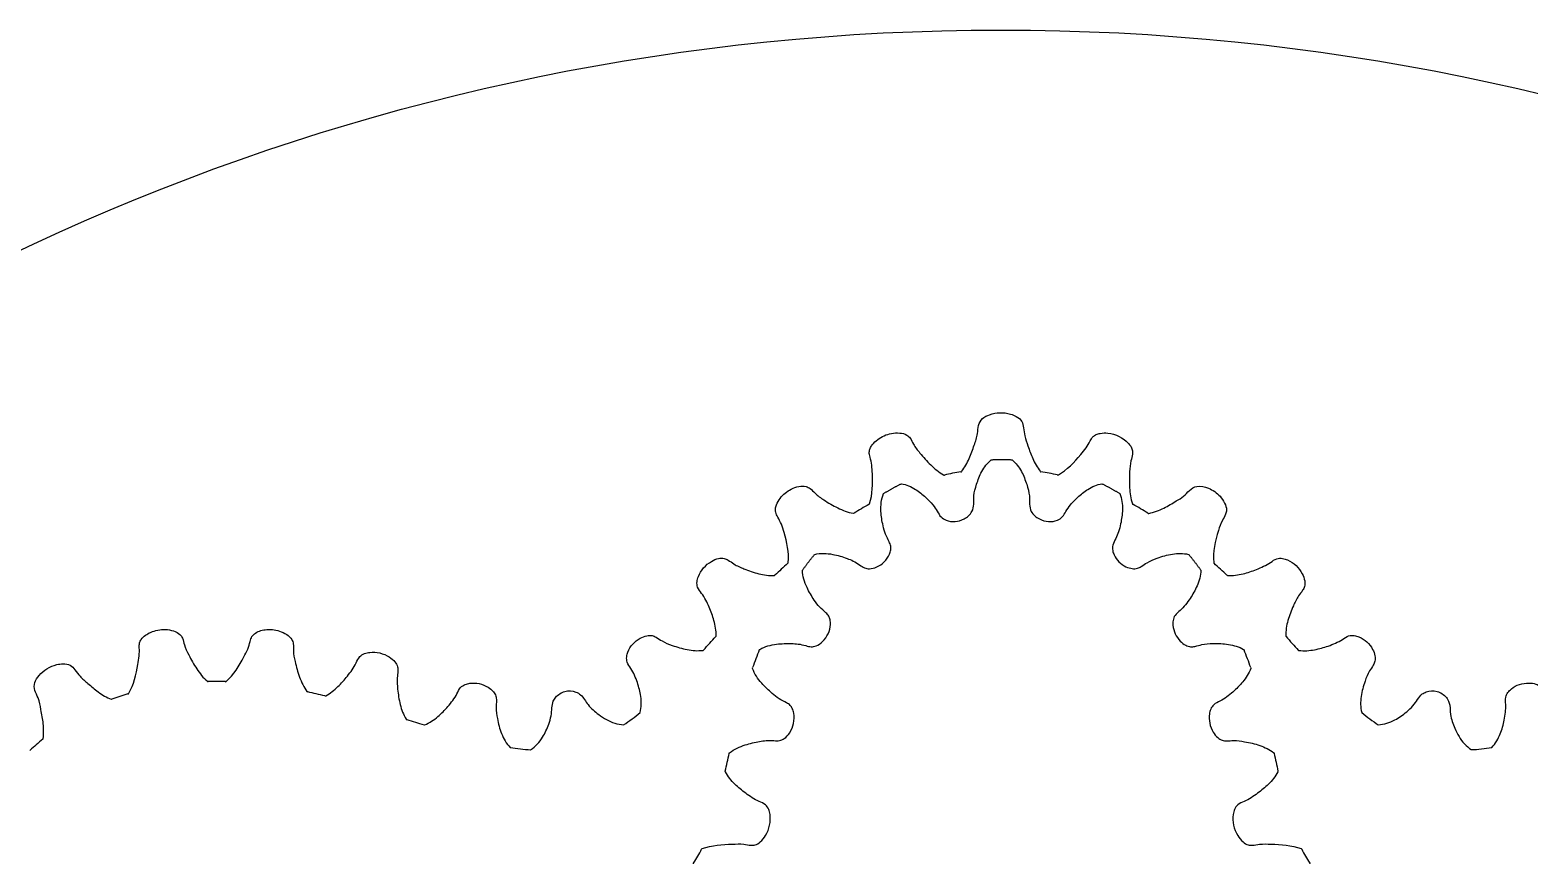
# Model space of a CAD drawing. Header units: inches. Extents: x -3 to 3, y -3 to 3.
# Drawn here: x -1.273 to 0.694, y 1.909 to 3 of the extents above; entities that cross this region are included whole.
import ezdxf

# ---------------------------------------------------------------- set-up
doc = ezdxf.new("R2010")
doc.units = ezdxf.units.IN
doc.header["$LTSCALE"] = 0.03937
doc.header["$MEASUREMENT"] = 0
doc.layers.add('thingiverse', color=18, linetype='Continuous', true_color=0x000000)

msp = doc.modelspace()

# ---------------------------------------------------------------- linework, layer by layer
at = {"layer": 'thingiverse'}
for points in [[(-0.0524, 2.4212), (-0.0518, 2.4213), (-0.0514, 2.4218)], [(0.0515, 2.4218), (0.0519, 2.4213), (0.0525, 2.4212)], [(-0.0752, 2.4171), (-0.0747, 2.4168), (-0.0741, 2.4169)], [(0.0742, 2.4169), (0.0748, 2.4168), (0.0753, 2.4171)], [(-0.173, 2.3784), (-0.1725, 2.3786), (-0.1723, 2.3792)], [(0.1724, 2.3791), (0.1726, 2.3786), (0.1731, 2.3783)], [(-0.1936, 2.3668), (-0.1931, 2.3667), (-0.1926, 2.367)], [(0.1927, 2.3669), (0.1932, 2.3666), (0.1937, 2.3667)], [(-0.2793, 2.3013), (-0.2788, 2.3017), (-0.2788, 2.3022)], [(0.2789, 2.3021), (0.2789, 2.3016), (0.2794, 2.3012)], [(-0.2972, 2.2852), (-0.2967, 2.2852), (-0.2963, 2.2856)], [(0.2964, 2.2855), (0.2968, 2.2851), (0.2973, 2.2851)], [(-0.3737, 2.2053), (-0.3733, 2.2057), (-0.3733, 2.2062)], [(0.3734, 2.2061), (0.3734, 2.2056), (0.3738, 2.2052)], [(-0.3906, 2.1872), (-0.3901, 2.1872), (-0.3897, 2.1876)], [(-0.3168, 2.1878), (-0.3166, 2.1883), (-0.3161, 2.1885)], [(0.3181, 2.1885), (0.3185, 2.1883), (0.3187, 2.1878)], [(0.3898, 2.1875), (0.3902, 2.1871), (0.3907, 2.1871)], [(-0.3255, 2.1635), (-0.3257, 2.164), (-0.3255, 2.1645)], [(0.3275, 2.1645), (0.3277, 2.164), (0.3275, 2.1635)], [(-1.0402, 2.1466), (-1.0398, 2.1462), (-1.0392, 2.1462)], [(-1.0166, 2.1461), (-1.016, 2.1461), (-1.0156, 2.1465)], [(-1.1442, 2.1302), (-1.1436, 2.1304), (-1.1433, 2.1309)], [(-0.9096, 2.1331), (-0.9092, 2.1327), (-0.9087, 2.1326)], [(-0.8861, 2.1275), (-0.8855, 2.1274), (-0.885, 2.1276)], [(-1.1663, 2.1231), (-1.1657, 2.1229), (-1.1652, 2.1231)], [(-0.7797, 2.0972), (-0.7794, 2.0968), (-0.7789, 2.0966)], [(-0.7562, 2.0894), (-0.7557, 2.0892), (-0.7551, 2.0894)], [(-1.256, 2.0707), (-1.2555, 2.0711), (-1.2554, 2.0716)], [(-0.3562, 2.0522), (-0.3561, 2.0527), (-0.3557, 2.0531)], [(0.3576, 2.0531), (0.3581, 2.0527), (0.3582, 2.0522)], [(-0.3611, 2.0278), (-0.3614, 2.0283), (-0.3613, 2.0289)], [(0.3632, 2.0289), (0.3634, 2.0283), (0.3631, 2.0278)], [(-0.3923, 1.9268), (-0.392, 1.9273), (-0.3914, 1.9275)], [(0.3934, 1.9275), (0.3939, 1.9273), (0.3942, 1.9268)], [(-0.403, 1.9075), (-0.4031, 1.9081), (-0.4028, 1.9086)], [(0.4047, 1.9086), (0.405, 1.9081), (0.4049, 1.9075)]]:
    msp.add_lwpolyline(points, dxfattribs=at)
at = {"layer": 'thingiverse', "color": 1, "true_color": 0xff0000}
msp.add_circle((0, 0), 3, dxfattribs=at)
at = {"layer": 'thingiverse'}
for centre, radius, start, end in [((0.002, 2.089), 0.3366, 99.2964, 103.0709), ((-0.002, 2.0894), 0.3363, 76.9068, 80.6853), ((0.0538, 1.9667), 0.47, 118.8521, 121.6098), ((-0.0542, 1.9659), 0.471, 58.379, 61.1313), ((0.2853, 1.6725), 0.8451, 131.9213, 133.4899), ((-0.2855, 1.6724), 0.8453, 46.5012, 48.0697), ((0.2473, 1.9619), 0.6076, 158.1717, 160.5145), ((-0.2453, 1.9619), 0.6076, 19.4855, 21.8283), ((-1.0299, 1.6754), 0.471, 88.379, 91.1313), ((-1.0464, 1.8085), 0.3363, 106.9068, 110.6853), ((-1.0834, 1.3056), 0.8453, 76.5012, 78.0697), ((-1.0428, 1.8102), 0.3366, 129.2964, 133.0709), ((-0.5644, 2.014), 0.193, 326.8854, 330.0026), ((-0.5644, 2.014), 0.193, 329.9974, 333.1146), ((0.5664, 2.014), 0.193, 206.8854, 210.0026), ((0.5664, 2.014), 0.193, 209.9974, 213.1146)]:
    msp.add_arc(centre, radius, start, end, dxfattribs=at)
for points, knots in [([(-0.0514, 2.4218), (-0.0474, 2.4269), (-0.0411, 2.4381), (-0.0354, 2.4551), (-0.0301, 2.4694), (-0.0301, 2.482), (-0.025, 2.4917), (-0.0138, 2.4968), (-0.0014, 2.4993), (0.011, 2.4977), (0.0207, 2.4938), (0.0281, 2.4881), (0.03, 2.4782), (0.031, 2.4672), (0.0359, 2.4538), (0.0415, 2.4378), (0.0475, 2.4269), (0.0515, 2.4218)], [21.1084186, 21.1084186, 21.1084186, 21.1084186, 21.1278334, 21.1466218, 21.1623803, 21.1731778, 21.1835451, 21.1943534, 21.2080926, 21.2222047, 21.2303592, 21.2400765, 21.2488055, 21.2595686, 21.273454, 21.2911538, 21.3105681, 21.3105681, 21.3105681, 21.3105681]), ([(-0.1723, 2.3792), (-0.168, 2.3917), (-0.1681, 2.4093), (-0.1689, 2.4297), (-0.1712, 2.4391), (-0.173, 2.4463), (-0.1716, 2.4521), (-0.168, 2.4578), (-0.1594, 2.4661), (-0.1466, 2.4716), (-0.133, 2.4725), (-0.1241, 2.4705), (-0.118, 2.4647), (-0.1142, 2.4555), (-0.1049, 2.444), (-0.0923, 2.4298), (-0.0814, 2.4206), (-0.0752, 2.4171)], [20.8825013, 20.8825013, 20.8825013, 20.8825013, 20.9223818, 20.9337963, 20.9442966, 20.9511505, 20.9559416, 20.9614583, 20.9714976, 20.9912785, 21.0022619, 21.0120708, 21.0179849, 21.0268382, 21.0413929, 21.0624542, 21.0837983, 21.0837983, 21.0837983, 21.0837983]), ([(0.0753, 2.4171), (0.0869, 2.4236), (0.0986, 2.4366), (0.1118, 2.4521), (0.1165, 2.4605), (0.12, 2.467), (0.125, 2.4703), (0.1316, 2.4721), (0.1471, 2.4723), (0.1633, 2.4646), (0.1724, 2.4516), (0.1728, 2.4432), (0.1695, 2.4339), (0.1684, 2.419), (0.1681, 2.4001), (0.1701, 2.3859), (0.1724, 2.3791)], [21.3351766, 21.3351766, 21.3351766, 21.3351766, 21.3749713, 21.3864046, 21.3967868, 21.4036831, 21.4084951, 21.4140499, 21.4241165, 21.4548486, 21.464637, 21.4705267, 21.4793738, 21.4939299, 21.5150311, 21.5364723, 21.5364723, 21.5364723, 21.5364723]), ([(-0.1305, 2.4055), (-0.124, 2.4043), (-0.1124, 2.3993), (-0.0993, 2.3886), (-0.0896, 2.3788), (-0.0834, 2.37), (-0.0793, 2.3616), (-0.0672, 2.3544), (-0.0504, 2.3562), (-0.0374, 2.3671), (-0.0352, 2.3791), (-0.036, 2.3912), (-0.0317, 2.4056), (-0.0257, 2.4224), (-0.0178, 2.4326), (-0.0126, 2.4369)], [3.098949, 3.098949, 3.098949, 3.098949, 3.1188537, 3.1360293, 3.1497287, 3.1599441, 3.1687345, 3.1767074, 3.2009288, 3.2156126, 3.2254805, 3.2363011, 3.2519559, 3.269982, 3.289922, 3.289922, 3.289922, 3.289922]), ([(0.0146, 2.4369), (0.0197, 2.4326), (0.0276, 2.4224), (0.0337, 2.4056), (0.0379, 2.3911), (0.0373, 2.379), (0.0391, 2.3671), (0.0497, 2.3587), (0.0619, 2.3552), (0.0732, 2.3566), (0.0812, 2.3617), (0.0854, 2.3699), (0.0915, 2.3788), (0.1013, 2.3886), (0.1144, 2.3993), (0.126, 2.4043), (0.1325, 2.4055)], [3.3160863, 3.3160863, 3.3160863, 3.3160863, 3.3360259, 3.3540835, 3.3697517, 3.3805497, 3.3904061, 3.4051253, 3.4177623, 3.4293591, 3.4373405, 3.4460346, 3.4562418, 3.4699554, 3.4871588, 3.5070627, 3.5070627, 3.5070627, 3.5070627]), ([(-0.2788, 2.3022), (-0.2772, 2.3155), (-0.2815, 2.3327), (-0.2873, 2.3522), (-0.2919, 2.3608), (-0.2955, 2.3672), (-0.2957, 2.3731), (-0.2939, 2.3794), (-0.2881, 2.3893), (-0.2777, 2.3978), (-0.2653, 2.4023), (-0.2564, 2.4028), (-0.249, 2.399), (-0.2426, 2.3914), (-0.2303, 2.383), (-0.214, 2.3733), (-0.2007, 2.3681), (-0.1936, 2.3668)], [20.6577982, 20.6577982, 20.6577982, 20.6577982, 20.6978226, 20.7092334, 20.7196759, 20.7265903, 20.7313231, 20.7366952, 20.7464034, 20.7654623, 20.7760725, 20.7856704, 20.7915321, 20.8004399, 20.8149805, 20.8360358, 20.8575074, 20.8575074, 20.8575074, 20.8575074]), ([(0.1937, 2.3667), (0.2007, 2.368), (0.2133, 2.3727), (0.2278, 2.3817), (0.2396, 2.3886), (0.2469, 2.3971), (0.2577, 2.4042), (0.2739, 2.3999), (0.2857, 2.3918), (0.2936, 2.3807), (0.2963, 2.3724), (0.2946, 2.3643), (0.2889, 2.356), (0.2822, 2.3354), (0.2772, 2.3163), (0.2789, 2.3021)], [21.5614697, 21.5614697, 21.5614697, 21.5614697, 21.5826956, 21.6013448, 21.6127636, 21.6233036, 21.6349135, 21.650091, 21.6691473, 21.6796965, 21.6892241, 21.6950774, 21.7039973, 21.7185514, 21.7611749, 21.7611749, 21.7611749, 21.7611749]), ([(-0.2441, 2.3129), (-0.2363, 2.3148), (-0.2216, 2.3142), (-0.205, 2.309), (-0.1932, 2.3043), (-0.1858, 2.2997), (-0.1793, 2.2949), (-0.1712, 2.2936), (-0.1619, 2.2962), (-0.1523, 2.3026), (-0.1465, 2.3112), (-0.1442, 2.3185), (-0.1442, 2.3242), (-0.147, 2.3309), (-0.1517, 2.3393), (-0.1552, 2.3528), (-0.1583, 2.3706), (-0.1568, 2.3851), (-0.1539, 2.3925)], [2.8809034, 2.8809034, 2.8809034, 2.8809034, 2.9048585, 2.9242567, 2.9329904, 2.9427069, 2.9505008, 2.9568012, 2.966762, 2.9789398, 2.9910871, 2.997167, 3.0019742, 3.0078692, 3.0187939, 3.0305312, 3.0494737, 3.0732267, 3.0732267, 3.0732267, 3.0732267]), ([(0.1559, 2.3925), (0.1585, 2.3859), (0.1602, 2.3723), (0.1577, 2.3555), (0.1546, 2.3427), (0.1507, 2.3336), (0.1462, 2.3259), (0.1461, 2.3182), (0.1489, 2.3106), (0.1543, 2.3027), (0.163, 2.2967), (0.1715, 2.294), (0.1787, 2.2941), (0.1851, 2.2975), (0.1929, 2.3034), (0.2067, 2.309), (0.2249, 2.3144), (0.2391, 2.3146), (0.2461, 2.3129)], [3.532785, 3.532785, 3.532785, 3.532785, 3.5541966, 3.5728, 3.5837957, 3.5934472, 3.6028535, 3.6099039, 3.6158877, 3.6270601, 3.6382953, 3.6469983, 3.6536531, 3.6592741, 3.6685058, 3.6830926, 3.7037006, 3.7251106, 3.7251106, 3.7251106, 3.7251106]), ([(-0.3733, 2.2062), (-0.3731, 2.213), (-0.3754, 2.2259), (-0.3824, 2.2445), (-0.3896, 2.2591), (-0.3981, 2.2688), (-0.3987, 2.2771), (-0.3961, 2.286), (-0.3902, 2.2958), (-0.3806, 2.3037), (-0.3711, 2.3078), (-0.3632, 2.3083), (-0.3565, 2.3051), (-0.3487, 2.299), (-0.335, 2.2932), (-0.3176, 2.287), (-0.304, 2.2849), (-0.2972, 2.2852)], [20.4343455, 20.4343455, 20.4343455, 20.4343455, 20.4547304, 20.4732231, 20.4939886, 20.5035089, 20.5109599, 20.5178446, 20.5312157, 20.5447468, 20.5547803, 20.5619868, 20.5676876, 20.5768832, 20.5915205, 20.6120126, 20.6323569, 20.6323569, 20.6323569, 20.6323569]), ([(0.2973, 2.2851), (0.3041, 2.2848), (0.3169, 2.2868), (0.3357, 2.2932), (0.3506, 2.2998), (0.3606, 2.3079), (0.3691, 2.3081), (0.3778, 2.3051), (0.3874, 2.2988), (0.3949, 2.2887), (0.3985, 2.2792), (0.3986, 2.2713), (0.3951, 2.2648), (0.3887, 2.2572), (0.3824, 2.2438), (0.3755, 2.2266), (0.3732, 2.2129), (0.3734, 2.2061)], [21.7866176, 21.7866176, 21.7866176, 21.7866176, 21.8068565, 21.825305, 21.8460793, 21.8556655, 21.8631318, 21.8700804, 21.8835536, 21.8970512, 21.9069918, 21.9141201, 21.9198035, 21.9290159, 21.9436559, 21.9641388, 21.9846268, 21.9846268, 21.9846268, 21.9846268]), ([(-0.3161, 2.1885), (-0.3093, 2.1923), (-0.2953, 2.1959), (-0.2782, 2.1963), (-0.2653, 2.1957), (-0.2568, 2.1937), (-0.249, 2.1913), (-0.2409, 2.1929), (-0.2328, 2.1988), (-0.2258, 2.2085), (-0.2231, 2.219), (-0.2235, 2.2269), (-0.2255, 2.2324), (-0.2305, 2.2377), (-0.2379, 2.2437), (-0.2461, 2.255), (-0.2556, 2.2704), (-0.2599, 2.2842), (-0.2601, 2.2921)], [2.6622987, 2.6622987, 2.6622987, 2.6622987, 2.685625, 2.7049857, 2.7137396, 2.723904, 2.7313504, 2.7377737, 2.7480569, 2.7607982, 2.7734426, 2.7797002, 2.7845658, 2.7904412, 2.8014095, 2.8131624, 2.8320702, 2.8556498, 2.8556498, 2.8556498, 2.8556498]), ([(0.2621, 2.2921), (0.2619, 2.285), (0.2582, 2.272), (0.248, 2.2545), (0.2382, 2.2416), (0.228, 2.234), (0.2253, 2.2266), (0.2253, 2.2183), (0.2278, 2.2086), (0.2341, 2.1996), (0.2414, 2.1939), (0.2483, 2.1915), (0.2556, 2.1924), (0.265, 2.1956), (0.2799, 2.1964), (0.2985, 2.1958), (0.312, 2.1919), (0.3181, 2.1885)], [3.7503643, 3.7503643, 3.7503643, 3.7503643, 3.7716446, 3.7901875, 3.8108832, 3.8202695, 3.827399, 3.8335532, 3.8451995, 3.8569989, 3.8660018, 3.8728026, 3.8784263, 3.8877171, 3.9023449, 3.9228897, 3.9437168, 3.9437168, 3.9437168, 3.9437168]), ([(-1.1433, 2.1309), (-1.1366, 2.1423), (-1.1329, 2.1594), (-1.1292, 2.1795), (-1.1293, 2.1891), (-1.1296, 2.1966), (-1.1252, 2.2048), (-1.1136, 2.2124), (-1.0983, 2.2154), (-1.0847, 2.2133), (-1.0765, 2.2093), (-1.0719, 2.2023), (-1.0702, 2.1926), (-1.0637, 2.1792), (-1.0544, 2.1626), (-1.0456, 2.1513), (-1.0402, 2.1466)], [19.1026079, 19.1026079, 19.1026079, 19.1026079, 19.1424025, 19.1538358, 19.1642181, 19.1711144, 19.1759263, 19.1915477, 19.2113465, 19.2222799, 19.2320683, 19.237958, 19.246805, 19.2613611, 19.2824624, 19.3039035, 19.3039035, 19.3039035, 19.3039035]), ([(-1.0156, 2.1465), (-1.0054, 2.1551), (-0.9966, 2.1703), (-0.9871, 2.1884), (-0.9844, 2.1977), (-0.9825, 2.2049), (-0.9761, 2.2115), (-0.9632, 2.2154), (-0.9482, 2.2142), (-0.9362, 2.2086), (-0.9295, 2.2027), (-0.927, 2.1948), (-0.9278, 2.1849), (-0.9249, 2.1703), (-0.9199, 2.1519), (-0.9138, 2.1389), (-0.9096, 2.1331)], [19.3289009, 19.3289009, 19.3289009, 19.3289009, 19.368776, 19.3801949, 19.3907349, 19.3975935, 19.4023448, 19.4175223, 19.4365785, 19.4471277, 19.4566554, 19.4625087, 19.4714285, 19.4859827, 19.5070609, 19.5286061, 19.5286061, 19.5286061, 19.5286061]), ([(-0.4728, 2.1057), (-0.471, 2.1126), (-0.4711, 2.1261), (-0.4764, 2.1457), (-0.4825, 2.1607), (-0.4903, 2.1707), (-0.4909, 2.1787), (-0.4885, 2.1869), (-0.4831, 2.1959), (-0.474, 2.203), (-0.4651, 2.2067), (-0.4576, 2.2071), (-0.4509, 2.204), (-0.4429, 2.1982), (-0.4291, 2.1928), (-0.4113, 2.1874), (-0.3975, 2.1863), (-0.3906, 2.1872)], [20.2132183, 20.2132183, 20.2132183, 20.2132183, 20.2346178, 20.2531889, 20.2738567, 20.2832659, 20.2904428, 20.2967496, 20.3089331, 20.3213272, 20.3307546, 20.3377148, 20.3433759, 20.352575, 20.3671817, 20.3877133, 20.4082991, 20.4082991, 20.4082991, 20.4082991]), ([(0.3907, 2.1871), (0.3975, 2.1862), (0.4106, 2.1873), (0.4298, 2.1928), (0.4448, 2.1989), (0.4549, 2.2066), (0.4629, 2.207), (0.4712, 2.2043), (0.4802, 2.1988), (0.4872, 2.1897), (0.4906, 2.1808), (0.4908, 2.1734), (0.4877, 2.1668), (0.4818, 2.1589), (0.4764, 2.145), (0.4712, 2.1268), (0.4711, 2.1125), (0.4729, 2.1056)], [22.0106757, 22.0106757, 22.0106757, 22.0106757, 22.0311574, 22.0496642, 22.0703619, 22.0797139, 22.0870473, 22.0935261, 22.1058535, 22.1182468, 22.1273869, 22.1342099, 22.1398414, 22.1490763, 22.1636547, 22.1842475, 22.2057555, 22.2057555, 22.2057555, 22.2057555]), ([(-0.885, 2.1276), (-0.8791, 2.1308), (-0.869, 2.1389), (-0.8559, 2.1539), (-0.8463, 2.167), (-0.8416, 2.179), (-0.8344, 2.1834), (-0.8253, 2.1852), (-0.8139, 2.1845), (-0.8024, 2.1796), (-0.7945, 2.1731), (-0.7905, 2.1663), (-0.7902, 2.1589), (-0.792, 2.1492), (-0.7907, 2.1344), (-0.7881, 2.116), (-0.7833, 2.103), (-0.7797, 2.0972)], [19.5540488, 19.5540488, 19.5540488, 19.5540488, 19.5742878, 19.5927363, 19.6135105, 19.6230967, 19.630563, 19.6375117, 19.6509849, 19.6644824, 19.6744231, 19.6815514, 19.6872347, 19.6964471, 19.7110871, 19.73157, 19.752058, 19.752058, 19.752058, 19.752058]), ([(-1.2554, 2.0716), (-1.2545, 2.078), (-1.2547, 2.0909), (-1.2582, 2.1085), (-1.2607, 2.1235), (-1.2671, 2.1344), (-1.2675, 2.1454), (-1.2603, 2.1554), (-1.2509, 2.1637), (-1.2393, 2.1685), (-1.229, 2.17), (-1.2197, 2.1688), (-1.2131, 2.1612), (-1.2067, 2.1522), (-1.1958, 2.143), (-1.183, 2.132), (-1.1723, 2.1255), (-1.1663, 2.1231)], [18.8758498, 18.8758498, 18.8758498, 18.8758498, 18.8952646, 18.914053, 18.9298115, 18.940609, 18.9509763, 18.9617847, 18.9755238, 18.9896359, 18.9977904, 19.0075078, 19.0162367, 19.0269998, 19.0408853, 19.0585851, 19.0779993, 19.0779993, 19.0779993, 19.0779993]), ([(-0.3557, 2.0531), (-0.3495, 2.0578), (-0.3364, 2.0636), (-0.3198, 2.0673), (-0.3071, 2.0692), (-0.2984, 2.069), (-0.2903, 2.0683), (-0.2826, 2.0718), (-0.2758, 2.0797), (-0.271, 2.0913), (-0.2707, 2.1027), (-0.273, 2.1106), (-0.2762, 2.1156), (-0.2824, 2.1195), (-0.2911, 2.1235), (-0.3019, 2.1323), (-0.315, 2.1445), (-0.3229, 2.1563), (-0.3255, 2.1635)], [2.4407006, 2.4407006, 2.4407006, 2.4407006, 2.4638179, 2.4831687, 2.491919, 2.501965, 2.509452, 2.5159398, 2.5266375, 2.5400719, 2.5534066, 2.5598854, 2.5648293, 2.5707432, 2.5816938, 2.5934554, 2.6123583, 2.6353701, 2.6353701, 2.6353701, 2.6353701]), ([(0.3275, 2.1635), (0.3251, 2.157), (0.318, 2.1459), (0.3037, 2.1318), (0.2909, 2.1219), (0.2791, 2.1171), (0.2747, 2.1104), (0.2727, 2.102), (0.273, 2.0914), (0.2773, 2.0807), (0.2833, 2.0731), (0.2896, 2.069), (0.297, 2.0684), (0.3068, 2.0696), (0.3215, 2.0674), (0.3396, 2.0632), (0.3522, 2.0572), (0.3576, 2.0531)], [3.9706459, 3.9706459, 3.9706459, 3.9706459, 3.991359, 4.0098988, 4.0306114, 4.0399717, 4.0472211, 4.0536072, 4.065881, 4.078341, 4.0877282, 4.0946818, 4.1003569, 4.1095592, 4.1241604, 4.1446986, 4.1653168, 4.1653168, 4.1653168, 4.1653168]), ([(-0.7551, 2.0894), (-0.7489, 2.0921), (-0.738, 2.0995), (-0.7242, 2.1139), (-0.7142, 2.1267), (-0.7094, 2.1384), (-0.7026, 2.1428), (-0.6941, 2.1446), (-0.6835, 2.1443), (-0.6729, 2.1399), (-0.6655, 2.134), (-0.6616, 2.1276), (-0.6611, 2.1203), (-0.6622, 2.1105), (-0.6599, 2.0958), (-0.6554, 2.0775), (-0.6482, 2.0651), (-0.6432, 2.0599)], [19.778107, 19.778107, 19.778107, 19.778107, 19.7985887, 19.8170954, 19.8377931, 19.8471451, 19.8544786, 19.8609573, 19.8732847, 19.8856781, 19.8948181, 19.9016411, 19.9072726, 19.9165076, 19.931086, 19.9516788, 19.9731868, 19.9731868, 19.9731868, 19.9731868]), ([(0.6434, 2.06), (0.6483, 2.0651), (0.6551, 2.0768), (0.6603, 2.0964), (0.6625, 2.1125), (0.6608, 2.1251), (0.6642, 2.1322), (0.6704, 2.1382), (0.6796, 2.1432), (0.691, 2.1449), (0.7005, 2.1436), (0.7073, 2.1402), (0.7115, 2.1342), (0.7155, 2.1251), (0.7248, 2.1135), (0.7375, 2.1), (0.7489, 2.0921), (0.7553, 2.0895)], [22.4457871, 22.4457871, 22.4457871, 22.4457871, 22.4671866, 22.4857576, 22.5064255, 22.5158347, 22.5230116, 22.5293184, 22.5415019, 22.5538959, 22.5633234, 22.5702836, 22.5759447, 22.5851438, 22.5997504, 22.620282, 22.6408679, 22.6408679, 22.6408679, 22.6408679]), ([(-0.6164, 2.057), (-0.61, 2.0612), (-0.6005, 2.0718), (-0.5934, 2.088), (-0.5892, 2.101), (-0.5885, 2.1113), (-0.5877, 2.1199), (-0.5821, 2.1282), (-0.572, 2.1349), (-0.5591, 2.1343), (-0.5481, 2.1276), (-0.5415, 2.1144), (-0.529, 2.1044), (-0.5142, 2.0939), (-0.5024, 2.0902), (-0.4946, 2.0897)], [20.0001887, 20.0001887, 20.0001887, 20.0001887, 20.0229858, 20.0418243, 20.0531891, 20.0635882, 20.072943, 20.078783, 20.0931588, 20.1079274, 20.1152636, 20.131402, 20.1504109, 20.1626359, 20.1862169, 20.1862169, 20.1862169, 20.1862169]), ([(0.4947, 2.0896), (0.5023, 2.09), (0.5158, 2.0945), (0.5301, 2.1049), (0.5402, 2.1141), (0.546, 2.1226), (0.551, 2.1298), (0.56, 2.1341), (0.5721, 2.1349), (0.583, 2.1279), (0.5892, 2.1166), (0.5883, 2.1019), (0.5941, 2.087), (0.6017, 2.0705), (0.61, 2.0614), (0.6165, 2.0571)], [22.2327574, 22.2327574, 22.2327574, 22.2327574, 22.2555546, 22.2743931, 22.2857578, 22.296157, 22.3055117, 22.3113517, 22.3257276, 22.3404961, 22.3478323, 22.3639708, 22.3829797, 22.3952047, 22.4187856, 22.4187856, 22.4187856, 22.4187856]), ([(-0.3914, 1.9275), (-0.3788, 1.9319), (-0.3602, 1.9329), (-0.3389, 1.9339), (-0.3289, 1.9316), (-0.3212, 1.9319), (-0.3142, 1.9366), (-0.3073, 1.9454), (-0.3024, 1.9579), (-0.3018, 1.9699), (-0.304, 1.9792), (-0.3087, 1.986), (-0.3208, 1.9902), (-0.3341, 1.9993), (-0.3495, 2.0119), (-0.3579, 2.0219), (-0.3611, 2.0278)], [2.2137989, 2.2137989, 2.2137989, 2.2137989, 2.253879, 2.2686924, 2.2782534, 2.2839016, 2.2916927, 2.3026085, 2.3173422, 2.3313687, 2.3382645, 2.3457514, 2.3551146, 2.3758557, 2.3942984, 2.4146115, 2.4146115, 2.4146115, 2.4146115]), ([(0.3631, 2.0278), (0.3599, 2.0219), (0.3515, 2.0119), (0.3361, 1.9993), (0.3227, 1.9902), (0.3106, 1.986), (0.3059, 1.9791), (0.3038, 1.9699), (0.3043, 1.9578), (0.3093, 1.9454), (0.3162, 1.9366), (0.3232, 1.9319), (0.3309, 1.9316), (0.3408, 1.9339), (0.3622, 1.9329), (0.3808, 1.9319), (0.3934, 1.9275)], [4.1914092, 4.1914092, 4.1914092, 4.1914092, 4.2117215, 4.2301621, 4.250909, 4.2602937, 4.2677741, 4.2747068, 4.2887069, 4.3034154, 4.3143245, 4.3221112, 4.3277736, 4.3373197, 4.3521411, 4.392217, 4.392217, 4.392217, 4.392217])]:
    msp.add_open_spline(points, degree=3, knots=knots, dxfattribs=at)
for points, weights in [([(-0.0126, 2.4369), (-0.0056, 2.4374), (0.001, 2.4374)], [1, 0.999730826779, 1]), ([(0.001, 2.4374), (0.0076, 2.4374), (0.0146, 2.4369)], [1, 0.999730826779, 1]), ([(-0.1539, 2.3925), (-0.1426, 2.3996), (-0.1305, 2.4055)], [1, 0.999182455461, 1]), ([(0.1325, 2.4055), (0.1445, 2.3996), (0.1559, 2.3925)], [1, 0.999182455461, 1]), ([(-0.2601, 2.2921), (-0.2526, 2.3028), (-0.2441, 2.3129)], [1, 0.999536784384, 1]), ([(0.2461, 2.3129), (0.2545, 2.3028), (0.2621, 2.2921)], [1, 0.999536784384, 1])]:
    msp.add_rational_spline(points, weights, degree=2, dxfattribs=at)
for points in [[(-0.3897, 2.1876), (-0.3844, 2.1935), (-0.379, 2.1994), (-0.3737, 2.2053)], [(0.3738, 2.2052), (0.3791, 2.1993), (0.3845, 2.1934), (0.3898, 2.1875)], [(-0.4946, 2.0897), (-0.487, 2.0946), (-0.4797, 2.0999), (-0.4728, 2.1057)], [(0.4729, 2.1056), (0.4798, 2.0998), (0.4871, 2.0945), (0.4947, 2.0896)], [(-0.7789, 2.0966), (-0.7713, 2.0942), (-0.7638, 2.0918), (-0.7562, 2.0894)], [(-0.6432, 2.0599), (-0.6343, 2.0584), (-0.6254, 2.0574), (-0.6164, 2.057)], [(-0.3613, 2.0289), (-0.3596, 2.0366), (-0.3579, 2.0444), (-0.3562, 2.0522)], [(0.3582, 2.0522), (0.3599, 2.0444), (0.3616, 2.0366), (0.3632, 2.0289)], [(0.6165, 2.0571), (0.6255, 2.0574), (0.6345, 2.0584), (0.6434, 2.06)]]:
    msp.add_open_spline(points, degree=3, dxfattribs=at)

doc.saveas('drawing.dxf')
